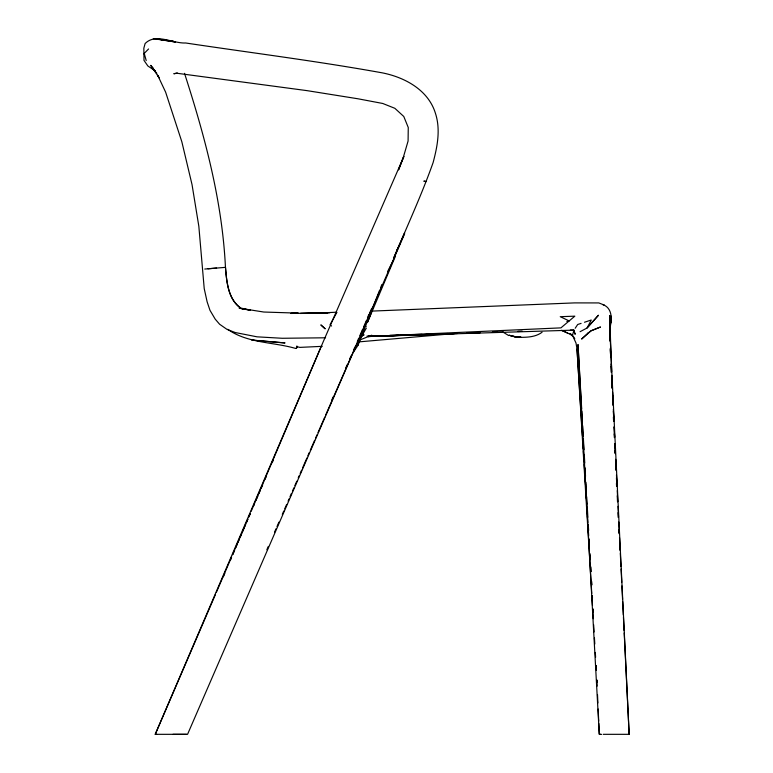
<?xml version="1.0" encoding="UTF-8"?>
<svg xmlns="http://www.w3.org/2000/svg" width="773" height="773" viewBox="0 0 773 773"><rect width="100%" height="100%" fill="white"/><g stroke="black" fill="none" stroke-linecap="round" stroke-linejoin="round"><path stroke-width="1.16" d="M610.332 324.187C612.371 316.911 611.037 307.229 602.785 304.62M393.699 258.279C406.985 226.431 421.585 195.096 433.122 162.552C437.392 146.474 440.726 129.468 435.402 113.196C428.261 90.016 404.984 77.426 382.567 72.904C317.239 61.106 251.312 52.835 185.665 42.988C172.611 43.655 155.779 32.669 145.111 43.559L143.836 48.187L144 60.391L147.875 65.995L155.257 70.874M610.351 321.442L611.153 317.925L609.636 335.047L609.916 341.077L609.655 315.471L611.685 371.755M610.013 326.467L609.694 328.738L609.965 326.486M610.235 324.225L611.182 316.331L610.38 321.046M610.312 322.554L611.153 317.925L610.274 324.679L611.182 316.331L609.636 335.047L609.849 330.805L629.164 734.321L603.182 734.321M609.694 328.738L609.984 326.573M610.274 324.409L611.153 317.925M363.745 335.405L363.87 334.516L359.783 338.294M610.303 323.008L611.134 318.495L610.255 320.679M610.332 321.935L611.134 318.495L610.409 320.718M368.141 316.254L372.055 308.785L370.654 314.485L367.562 322.128L395.534 255.969L387.582 271.603M514.905 336.815L520.905 337.231L514.857 336.835L509.069 335.202L514.905 336.815L520.905 337.231L516.441 336.593M570.339 330.071L573.933 330.129L572.493 335.327L576.011 343.067L577.006 349.01L581.673 423.662M353.367 352.295L357.957 345.376L379.64 290.126M380.529 287.914L381.843 284.58M223.368 576.745L224.779 573.421M230.441 560.096L231.388 557.884M232.799 554.55L234.683 550.115M235.63 547.893L237.04 544.569M237.987 542.346L239.398 539.013M240.345 536.8L245.534 524.596M246.471 522.374L247.891 519.041M248.829 516.828L250.249 513.494M251.186 511.272L320.979 347.048M215.387 594.64L155.228 734.321L186.554 734.321M216.343 592.418L231.62 556.947M232.576 554.734L234.006 551.4M234.963 549.188L241.649 533.67M242.606 531.447L247.853 519.253M248.809 517.04L250.239 513.716M253.583 505.957L254.539 503.735M255.969 500.411L257.882 495.976M258.839 493.763L260.269 490.43M261.226 488.217L262.656 484.893M265.042 479.347L266.472 476.023M272.202 462.718L273.159 460.505M404.675 233.688L187.559 734.321L172.978 734.321M331.772 400.114L333.211 396.8M345.744 368.025L347.183 364.711M349.599 359.174L351.039 355.851M353.454 350.324L354.894 347M357.3 341.473L358.749 338.149M359.716 335.936L362.605 329.298M363.571 327.085L366.46 320.437M367.417 318.225L368.866 314.911M369.832 312.698L371.755 308.272M393.921 257.361L404.521 233.021M266.859 549.738L268.308 546.424M274.579 532.056L276.029 528.742M276.995 526.529L278.927 522.104M282.3 514.364L283.749 511.05M284.715 508.837L286.648 504.421M288.097 501.107L289.054 498.894M290.02 496.681L291.469 493.367M292.436 491.155L293.885 487.84M294.851 485.628L296.774 481.212M298.223 477.898L299.19 475.685M300.156 473.472L301.605 470.158M302.572 467.945L306.91 458.002M307.876 455.79L309.326 452.476M310.292 450.263L314.63 440.31M315.597 438.107L317.046 434.784M318.012 432.58L324.766 417.101M325.733 414.888L357.58 341.946M360.479 335.308L372.055 308.785M396.936 250.104L399.573 244.78M360.701 337.82L366.354 328.081M336.902 312.398L330.09 324.67L331.559 326.032M575.189 328.254L577.692 324.496L581.093 323.375M144.512 55.009L144.222 53.395L148.571 48.97M542.076 332.245C535.998 336.815 528.22 337.318 520.896 337.347M580.069 331.704L587.026 328.032L598.389 315.326L587.026 328.032L591.277 320.003L584.485 322.254M566.831 321.462L569.17 320.93L560.251 316.698L574.832 316.167L560.927 327.868L368.122 336.506L573.933 330.129M358.701 340.449L371.745 335.192M177.317 72.962L173.819 73.754L176.92 73.251L307.074 90.644L358.015 98.789L382.751 103.476L394.848 108.307L403.777 116.481L408.26 127.506L408.086 141.024L403.448 156.919L398.559 169.876L403.883 156.436L323.336 341.492L155.228 734.321L156.61 734.321M359.068 341.869L454.833 333.521M216.556 268.076L207.976 268.782M204.758 269.043L225.503 267.352C226.634 281.739 228.132 298.591 240.451 308.098M313.181 313.287L336.584 312.215M363.822 326.496L366.228 326.351M291.15 313.452L329.849 312.756M290.629 313.452L298.281 313.142L263.806 312.031L239.137 308.137L250.442 310.34L242.055 308.321M372.431 311.075L574.494 302.9L598.824 302.929L604.37 305.113M517.871 331.52L522.403 331.346L517.746 331.395M434.407 334.303L368.122 336.526L407.873 335.086M415.101 334.825L429.556 334.303M441.596 333.868L450.031 333.569M466.902 332.95L471.714 332.776M368.103 336.526L408.878 335.096M416.067 334.844L430.464 334.342M441.257 333.965L453.249 333.54M467.636 333.037L474.825 332.786M492.816 332.158L497.609 331.984M441.731 334.004L457.316 333.53M467.066 333.134L480.217 332.757M492.401 332.264L503.117 331.994M367.02 336.071L374.161 335.859M389.892 335.327L398.134 335.086M414.908 334.554L422.106 334.322M441.286 333.704L447.886 333.53M467.192 332.921L472.023 332.767M492.536 332.119L496.15 332.013M322.302 346.333L299.847 347.386L297.247 346.729L296.426 348.285L295.441 348.381C272.946 341.917 247.486 343.328 227.716 329.298M325.597 337.791L282.232 338.274L257.08 336.835L235.195 332.525L226.962 329.356L219.6 324.235L215.223 319.162L209.976 310.311L207.125 301.818L204.217 288.6L198.835 226.267L192.033 184.612L181.829 141.739L165.635 92.171L157.644 75.184L159.161 77.812L150.696 65.347L154.842 70.691M153.315 38.65L175.529 42.032L158.938 39.288L173.538 41.249M510.866 335.791L514.209 336.274M561.642 330.38L567.711 333.124M561.749 330.371L572.493 335.327L570.03 333.472M502.846 332.013L508.692 335.559M242.635 309.065C227.938 301.17 226.721 282.126 225.455 267.352C222.228 200.816 204.855 136.357 184.505 73.319M153.112 68.101L151.518 66.903L156.842 73.338M573.634 336.883L574.793 338.835M573.402 330.371L575.18 334.303L574.252 331.173M144.222 53.395L146.203 60.545M581.827 426.068L582.427 435.701M582.581 438.117L583.257 448.949M583.402 451.355L584.011 460.988M584.233 464.602L584.765 473.028M585.064 477.849L585.509 485.067M585.818 489.889L586.34 498.314M586.639 503.136L587.094 510.354M587.47 516.374L587.847 522.403M588.224 528.423L588.678 535.641M589.055 541.66L589.422 547.68M589.876 554.908L590.176 559.729M590.63 566.947L590.93 571.769M591.538 581.402L591.76 585.016M577.006 349.01L591.751 593.442M591.896 595.848L592.476 605.481M592.698 609.095L593.278 618.729M593.645 624.748L594.079 631.966M594.437 637.996L594.804 644.015M595.316 652.441L595.606 657.253M596.109 665.688L596.398 670.5M596.978 680.134L597.123 682.54M581.673 408.743L578.001 344.487L599.288 734.321L598.804 723.47M581.808 411.159L582.427 422.01M582.639 425.623L583.257 436.474M583.393 438.89L584.011 449.741M584.282 454.563L584.765 463.008M585.045 467.829L585.528 476.274M585.866 482.304L586.349 490.739M586.697 496.768L587.103 504.006M587.451 510.035L587.866 517.272M588.282 524.5L588.62 530.529M589.103 538.974L589.374 543.796M589.925 553.449L590.205 558.27M590.688 566.706L590.959 571.527M591.509 581.18L591.722 584.794M592.34 595.645L592.476 598.06M593.094 608.911L593.297 612.525M610.284 348.314L610.699 356.759L610.303 349.522M611.047 363.996L611.462 372.441M611.82 379.678L612.235 388.123M612.583 395.361L613.057 405.013M613.356 411.043L613.82 420.686M614.12 426.725L614.651 437.576M614.941 443.605L615.414 453.258M615.714 459.288L616.245 470.148M616.477 474.97L617.009 485.831M617.25 490.652L617.782 501.513M618.014 506.334L618.545 517.195M618.777 522.017L619.366 534.075M619.55 537.699L620.139 549.758M620.313 553.381L620.961 566.648M621.086 569.063L621.734 582.33M621.907 585.953L622.555 599.22M622.671 601.626L623.328 614.902M623.444 617.308L624.091 630.584M624.207 632.99L629.164 734.321M357.744 340.951L357.957 345.376M611.076 366.412L611.346 372.441M611.849 383.292L612.071 388.123M612.622 400.182L612.844 405.013M613.395 417.072L613.569 420.686M614.177 433.962L614.342 437.576M614.95 450.843L615.057 453.258M615.666 466.525L615.83 470.148M616.439 483.415L616.554 485.831M611.849 375.369L612.448 388.626M612.603 392.24L613.144 404.279M613.366 409.101L613.907 421.14M614.177 427.169L614.603 436.803M614.931 444.031L615.366 453.664M615.685 460.892L616.062 469.327M616.439 477.753L616.825 486.188M617.25 495.822L617.521 501.851M618.014 512.692L618.226 517.504M618.767 529.553L618.931 533.167M619.579 547.622L619.685 550.028M596.215 665.64L596.379 669.254M596.862 680.095L597.133 686.124M597.51 694.56L597.887 702.986M598.157 709.015L598.698 721.064M296.88 346.178L296.426 348.285L296.938 346.217M611.134 318.495L610.361 321.945L611.134 318.495M587.799 333.202L581.625 339.086L591.142 330.767L600.341 327.066L591.142 330.767L587.799 333.202M601.094 734.321L600.254 734.35L601.094 734.321M327.636 312.939L300.475 313.452L327.636 312.939M325.066 328.738L320.998 325.027L325.066 328.738M284.851 342.922L252.046 340.11L284.851 342.922M426.087 181.539L423.846 181.114L426.087 181.549M572.754 336.091L570.155 333.859L572.774 336.139"/></g></svg>
